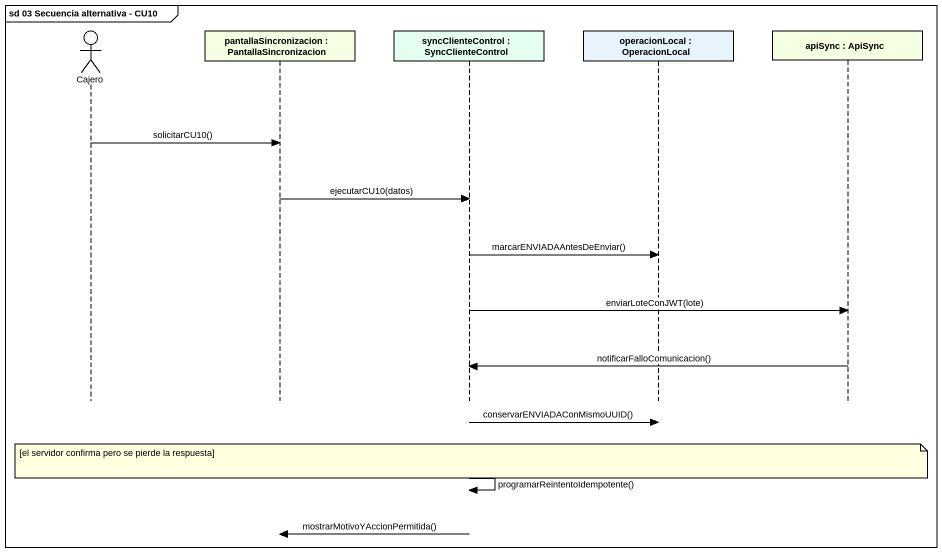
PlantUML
@startuml
mainframe sd 03 Secuencia alternativa - CU10
hide footbox
actor Cajero
participant "pantallaSincronizacion : PantallaSincronizacion" as pantallaSincronizacion #F5FFE1
participant "syncClienteControl : SyncClienteControl" as syncClienteControl #E4FFF0
participant "operacionLocal : OperacionLocal" as operacionLocal #E8F4FB
participant "apiSync : ApiSync" as apiSync #F5FFE1

Cajero -> pantallaSincronizacion : solicitarCU10()
pantallaSincronizacion -> syncClienteControl : ejecutarCU10(datos)
syncClienteControl -> operacionLocal : marcarENVIADAAntesDeEnviar()
syncClienteControl -> apiSync : enviarLoteConJWT(lote)
apiSync -> syncClienteControl : notificarFalloComunicacion()
syncClienteControl -> operacionLocal : conservarENVIADAConMismoUUID()
note over syncClienteControl : [el servidor confirma pero se pierde la respuesta]
syncClienteControl -> syncClienteControl : programarReintentoIdempotente()
syncClienteControl -> pantallaSincronizacion : mostrarMotivoYAccionPermitida()
@enduml
